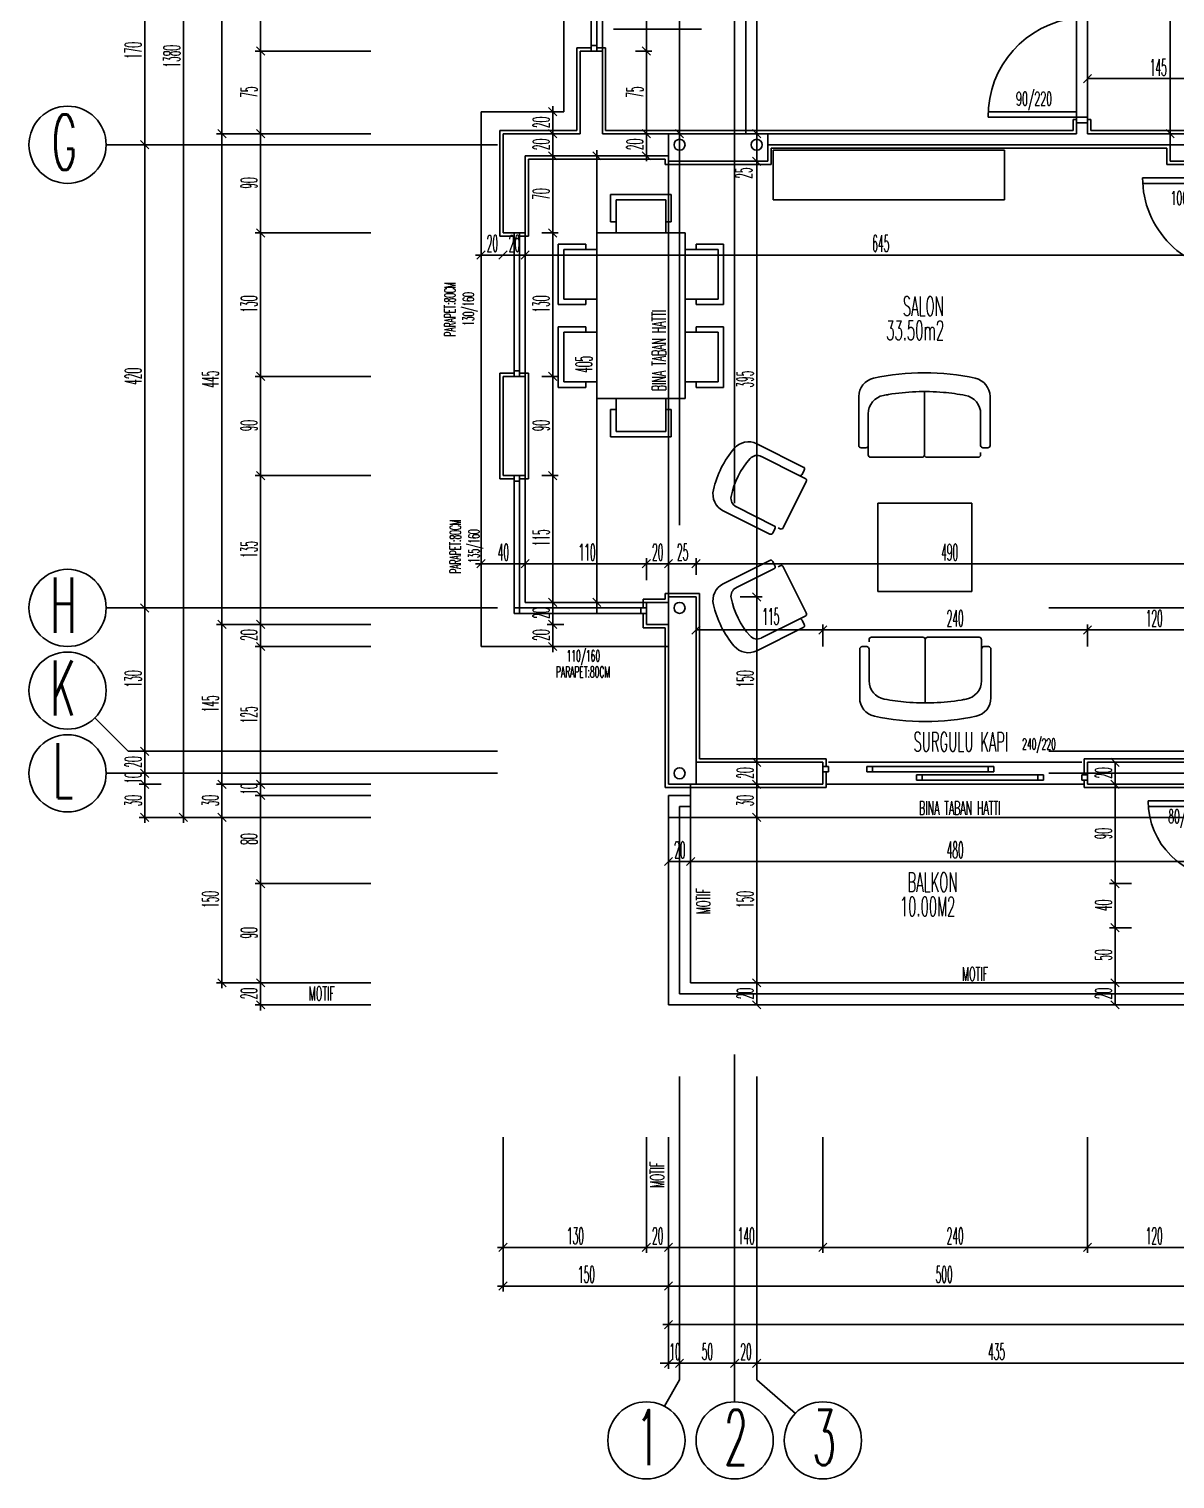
# Model space of a CAD drawing. Extents: x 78 to 306, y -397 to 18.
# Drawn here: x 275.4921 to 275.7, y -396.8536 to -396.5906 of the extents above; entities that cross this region are included whole.
import ezdxf

# ---------------------------------------------------------------- set-up
doc = ezdxf.new("R2010")
doc.units = 0
doc.header["$LTSCALE"] = 0.5
doc.header["$MEASUREMENT"] = 0
doc.linetypes.add('DASHDOT2', pattern=[0.5, 0.25, -0.125, 0, -0.125])
doc.linetypes.add('DOT2', pattern=[0.125, 0, -0.125])
doc.layers.get('0').update_dxf_attribs({"linetype": 'CONTINUOUS'})
for name, color, linetype in [('AKS', 5, 'DASHDOT2'), ('ASHADE', 7, 'CONTINUOUS'), ('DUVAR', 6, 'CONTINUOUS'), ('IZDUSUM', 2, 'DOT2'), ('KAPI', 1, 'CONTINUOUS'), ('KOLON', 4, 'CONTINUOUS'), ('MERDIVEN', 3, 'CONTINUOUS'), ('OLCU', 31, 'CONTINUOUS'), ('SIVA', 7, 'CONTINUOUS'), ('TEFRIS', 11, 'CONTINUOUS')]:
    doc.layers.add(name, color=color, linetype=linetype)
doc.styles.add('ICMEKAN', font='romans.shx', dxfattribs={"width": 0.55, "height": 0.2})
doc.styles.add('OLCU', font='romans.shx', dxfattribs={"width": 0.6, "height": 0.125})
doc.styles.add('OLCUIC', font='ROMANS.SHX', dxfattribs={"width": 0.4, "height": 0.15})

msp = doc.modelspace()

# ---------------------------------------------------------------- linework, layer by layer
at = {"color": 0, "linetype": 'ByBlock'}
for p, q in [((275.533393941935, -396.5938098737721), (275.534893941935, -396.5953098737721)), ((275.534893941935, -396.5953098737721), (275.533393941935, -396.5938098737721)), ((275.604893941935, -396.5953098737721), (275.603393941935, -396.5938098737721)), ((275.603393941935, -396.5938098737721), (275.604893941935, -396.5953098737721)), ((275.684893941935, -396.5988098737721), (275.683393941935, -396.6003098737721)), ((275.587893941935, -396.6063098737721), (275.586393941935, -396.6048098737721)), ((275.5278939419354, -396.6103098737721), (275.5263939419353, -396.6088098737721)), ((275.5263939419353, -396.6088098737721), (275.5278939419354, -396.6103098737721)), ((275.533393941935, -396.6088098737721), (275.534893941935, -396.6103098737721)), ((275.534893941935, -396.6103098737721), (275.533393941935, -396.6088098737721)), ((275.587893941935, -396.6103098737721), (275.586393941935, -396.6088098737721)), ((275.586393941935, -396.6088098737721), (275.587893941935, -396.6103098737721)), ((275.604893941935, -396.6103098737721), (275.603393941935, -396.6088098737721)), ((275.603393941935, -396.6088098737721), (275.604893941935, -396.6103098737721)), ((275.609393941935, -396.6088098737721), (275.610893941935, -396.6103098737721)), ((275.624893941935, -396.6103098737721), (275.623393941935, -396.6088098737721)), ((275.698393941935, -396.6088098737721), (275.699893941935, -396.6103098737721)), ((275.5138939419354, -396.6123098737721), (275.5123939419353, -396.6108098737721)), ((275.5123939419353, -396.6108098737721), (275.5138939419354, -396.6123098737721)), ((275.587893941935, -396.6143098737721), (275.586393941935, -396.6128098737721)), ((275.586393941935, -396.6128098737721), (275.587893941935, -396.6143098737721)), ((275.595893941935, -396.6143098737721), (275.594393941935, -396.6128098737721)), ((275.603393941935, -396.6128098737721), (275.604893941935, -396.6143098737721)), ((275.623393941935, -396.6138098737721), (275.624893941935, -396.6153098737721)), ((275.624893941935, -396.6153098737721), (275.623393941935, -396.6138098737721)), ((275.533393941935, -396.6268098737721), (275.534893941935, -396.6283098737721)), ((275.534893941935, -396.6283098737721), (275.533393941935, -396.6268098737721)), ((275.586393941935, -396.6268098737721), (275.587893941935, -396.6283098737721)), ((275.587893941935, -396.6283098737721), (275.586393941935, -396.6268098737721)), ((275.574893941935, -396.6308098737721), (275.573393941935, -396.6323098737721)), ((275.578893941935, -396.6308098737721), (275.577393941935, -396.6323098737721)), ((275.577393941935, -396.6323098737721), (275.578893941935, -396.6308098737721)), ((275.582893941935, -396.6308098737721), (275.581393941935, -396.6323098737721)), ((275.581393941935, -396.6323098737721), (275.582893941935, -396.6308098737721)), ((275.533393941935, -396.6528098737721), (275.534893941935, -396.6543098737721)), ((275.534893941935, -396.6543098737721), (275.533393941935, -396.6528098737721)), ((275.586393941935, -396.6528098737721), (275.587893941935, -396.6543098737721)), ((275.587893941935, -396.6543098737721), (275.586393941935, -396.6528098737721)), ((275.533393941935, -396.6708098737721), (275.534893941935, -396.6723098737721)), ((275.534893941935, -396.6723098737721), (275.533393941935, -396.6708098737721)), ((275.586393941935, -396.6708098737721), (275.587893941935, -396.6723098737721)), ((275.587893941935, -396.6723098737721), (275.586393941935, -396.6708098737721)), ((275.574893941935, -396.6868098737721), (275.573393941935, -396.6883098737721)), ((275.582893941935, -396.6868098737721), (275.581393941935, -396.6883098737721)), ((275.581393941935, -396.6883098737721), (275.582893941935, -396.6868098737721)), ((275.604893941935, -396.6868098737721), (275.603393941935, -396.6883098737721)), ((275.603393941935, -396.6883098737721), (275.604893941935, -396.6868098737721)), ((275.608893941935, -396.6868098737721), (275.607393941935, -396.6883098737721)), ((275.607393941935, -396.6883098737721), (275.608893941935, -396.6868098737721)), ((275.613893941935, -396.6868098737721), (275.612393941935, -396.6883098737721)), ((275.612393941935, -396.6883098737721), (275.613893941935, -396.6868098737721)), ((275.623393941935, -396.6928098737721), (275.624893941935, -396.6943098737721)), ((275.624893941935, -396.6943098737721), (275.623393941935, -396.6928098737721)), ((275.5138939419354, -396.6963098737721), (275.5123939419353, -396.6948098737721)), ((275.5123939419353, -396.6948098737721), (275.5138939419354, -396.6963098737721)), ((275.586393941935, -396.6938098737721), (275.587893941935, -396.6953098737721)), ((275.587893941935, -396.6953098737721), (275.586393941935, -396.6938098737721)), ((275.594393941935, -396.6938098737721), (275.595893941935, -396.6953098737721)), ((275.5278939419354, -396.6993098737721), (275.5263939419353, -396.6978098737721)), ((275.5263939419353, -396.6978098737721), (275.5278939419354, -396.6993098737721)), ((275.533393941935, -396.6978098737721), (275.534893941935, -396.6993098737721)), ((275.534893941935, -396.6993098737721), (275.533393941935, -396.6978098737721)), ((275.586393941935, -396.6978098737721), (275.587893941935, -396.6993098737721)), ((275.587893941935, -396.6993098737721), (275.586393941935, -396.6978098737721)), ((275.613893941935, -396.6988098737721), (275.612393941935, -396.7003098737721)), ((275.636893941935, -396.6988098737721), (275.635393941935, -396.7003098737721)), ((275.635393941935, -396.7003098737721), (275.636893941935, -396.6988098737721)), ((275.684893941935, -396.6988098737721), (275.683393941935, -396.7003098737721)), ((275.683393941935, -396.7003098737721), (275.684893941935, -396.6988098737721)), ((275.533393941935, -396.7018098737721), (275.534893941935, -396.7033098737721)), ((275.534893941935, -396.7033098737721), (275.533393941935, -396.7018098737721)), ((275.586393941935, -396.7018098737721), (275.587893941935, -396.7033098737721)), ((275.5138939419354, -396.7223098737721), (275.5123939419353, -396.7208098737721)), ((275.5123939419353, -396.7208098737721), (275.5138939419354, -396.7223098737721)), ((275.5123939419353, -396.7248098737721), (275.5138939419354, -396.7263098737721)), ((275.5123939419353, -396.7248098737721), (275.5138939419354, -396.7263098737721)), ((275.623393941935, -396.7228098737721), (275.624893941935, -396.7243098737721)), ((275.624893941935, -396.7243098737721), (275.623393941935, -396.7228098737721)), ((275.689893941935, -396.7243098737721), (275.688393941935, -396.7228098737721)), ((275.5138939419354, -396.7283098737721), (275.5123939419353, -396.7268098737721)), ((275.5138939419354, -396.7283098737721), (275.5123939419353, -396.7268098737721)), ((275.5278939419354, -396.7283098737721), (275.5263939419353, -396.7268098737721)), ((275.5263939419353, -396.7268098737721), (275.5278939419354, -396.7283098737721)), ((275.533393941935, -396.7268098737721), (275.534893941935, -396.7283098737721)), ((275.5333939419361, -396.7268098737721), (275.5348939419361, -396.7283098737721)), ((275.623393941935, -396.7268098737721), (275.624893941935, -396.7283098737721)), ((275.624893941935, -396.7283098737721), (275.623393941935, -396.7268098737721)), ((275.689893941935, -396.7283098737721), (275.688393941935, -396.7268098737721)), ((275.688393941935, -396.7268098737721), (275.689893941935, -396.7283098737721)), ((275.5348939419361, -396.7303098737721), (275.5333939419361, -396.7288098737721)), ((275.5348939419361, -396.7303098737721), (275.5333939419361, -396.7288098737721)), ((275.5123939419353, -396.7328098737721), (275.5138939419354, -396.7343098737721)), ((275.5193939419361, -396.7328098737721), (275.5208939419361, -396.7343098737721)), ((275.5278939419354, -396.7343098737721), (275.5263939419353, -396.7328098737721)), ((275.5263939419353, -396.7328098737721), (275.5278939419354, -396.7343098737721)), ((275.623393941935, -396.7328098737721), (275.624893941935, -396.7343098737721)), ((275.624893941935, -396.7343098737721), (275.623393941935, -396.7328098737721)), ((275.608893941935, -396.7408098737721), (275.607393941935, -396.7423098737721)), ((275.612893941935, -396.7408098737721), (275.611393941935, -396.7423098737721)), ((275.611393941935, -396.7423098737721), (275.612893941935, -396.7408098737721)), ((275.5333939419361, -396.7448098737721), (275.5348939419361, -396.7463098737721)), ((275.5348939419361, -396.7463098737721), (275.5333939419361, -396.7448098737721)), ((275.689893941935, -396.7463098737721), (275.688393941935, -396.7448098737721)), ((275.688393941935, -396.7448098737721), (275.689893941935, -396.7463098737721)), ((275.689893941935, -396.7543098737721), (275.688393941935, -396.7528098737721)), ((275.688393941935, -396.7528098737721), (275.689893941935, -396.7543098737721)), ((275.5263939419353, -396.7628098737721), (275.5278939419354, -396.7643098737721)), ((275.5333939419361, -396.7628098737721), (275.5348939419361, -396.7643098737721)), ((275.5348939419361, -396.7643098737721), (275.5333939419361, -396.7628098737721)), ((275.623393941935, -396.7628098737721), (275.624893941935, -396.7643098737721)), ((275.624893941935, -396.7643098737721), (275.623393941935, -396.7628098737721)), ((275.689893941935, -396.7643098737721), (275.688393941935, -396.7628098737721)), ((275.688393941935, -396.7628098737721), (275.689893941935, -396.7643098737721)), ((275.5333939419361, -396.7668098737721), (275.5348939419361, -396.7683098737721)), ((275.623393941935, -396.7668098737721), (275.624893941935, -396.7683098737721)), ((275.688393941935, -396.7668098737721), (275.689893941935, -396.7683098737721)), ((275.5788939419353, -396.8108098737721), (275.5773939419353, -396.8123098737721)), ((275.6033939419353, -396.8123098737721), (275.6048939419354, -396.8108098737721)), ((275.6048939419354, -396.8108098737721), (275.6033939419353, -396.8123098737721)), ((275.608893941935, -396.8108098737721), (275.607393941935, -396.8123098737721)), ((275.6073939419354, -396.8123098737721), (275.6088939419353, -396.8108098737721)), ((275.636893941935, -396.8108098737721), (275.635393941935, -396.8123098737721)), ((275.635393941935, -396.8123098737721), (275.636893941935, -396.8108098737721)), ((275.684893941935, -396.8108098737721), (275.683393941935, -396.8123098737721)), ((275.683393941935, -396.8123098737721), (275.684893941935, -396.8108098737721)), ((275.5788939419361, -396.8178098737721), (275.5773939419361, -396.8193098737721)), ((275.6073939419354, -396.8193098737721), (275.6088939419353, -396.8178098737721)), ((275.6088939419353, -396.8178098737721), (275.6073939419354, -396.8193098737721)), ((275.6088939419353, -396.8248098737721), (275.6073939419353, -396.8263098737721)), ((275.6073939419354, -396.8333098737721), (275.6088939419353, -396.8318098737721)), ((275.6108939419353, -396.8318098737721), (275.6093939419353, -396.8333098737721)), ((275.6108939419353, -396.8318098737721), (275.6093939419353, -396.8333098737721)), ((275.6208939419353, -396.8318098737721), (275.6193939419354, -396.8333098737721)), ((275.6193939419354, -396.8333098737721), (275.6208939419353, -396.8318098737721)), ((275.6248939419353, -396.8318098737721), (275.6233939419353, -396.8333098737721)), ((275.6233939419353, -396.8333098737721), (275.6248939419353, -396.8318098737721))]:
    msp.add_line(p, q, dxfattribs=at)
at = {"layer": 'AKS'}
for p, q in [((275.6201439419353, -396.3515598737721), (275.6201439419353, -396.8395598737721)), ((275.6101439419353, -396.3555598737721), (275.6101439419353, -396.8355598737721)), ((275.6241439419354, -396.3555598737721), (275.6241439419354, -396.8355598737721)), ((275.8021439419354, -396.6115598737721), (275.5061439419361, -396.6115598737721)), ((275.8021439419354, -396.6955598737721), (275.5061439419361, -396.6955598737721)), ((275.5101439419353, -396.7215598737721), (275.5040936894036, -396.7155096212404)), ((275.8021439419354, -396.7215598737721), (275.5101439419353, -396.7215598737721)), ((275.8021439419354, -396.7255598737721), (275.5061439419361, -396.7255598737721)), ((275.6101439419353, -396.8355598737721), (275.6073993483728, -396.8403629125065)), ((275.6241439419354, -396.8355598737721), (275.631151388573, -396.8416533056309))]:
    msp.add_line(p, q, dxfattribs=at)
at = {"layer": 'ASHADE'}
for centre in [(275.6101439419353, -396.6115598737721), (275.6241439419351, -396.6115598737721), (275.6101439419353, -396.6955598737721), (275.6101439419353, -396.7255598737721)]:
    msp.add_circle(centre, 0.0009999999999999432, dxfattribs=at)
at = {"layer": 'DUVAR'}
for p, q in [((275.5921439419361, -396.6095598737757), (275.5921439419361, -396.5945598737757)), ((275.5961439419372, -396.5945598737757), (275.5921439419361, -396.5945598737757)), ((275.5961439419355, -396.6095598737757), (275.5961439419358, -396.5945598737757)), ((275.6821439419355, -396.6095598737759), (275.6821439419355, -396.6075598737759)), ((275.6841439419353, -396.6075598737754), (275.6821439419355, -396.6075598737759)), ((275.6841439419355, -396.6095598737759), (275.6841439419355, -396.6075598737754)), ((275.578143941936, -396.6095598737757), (275.5921439419361, -396.6095598737757)), ((275.578143941936, -396.627559873776), (275.578143941936, -396.6095598737757)), ((275.578143941936, -396.627559873776), (275.578143941936, -396.6095598737757)), ((275.5961439419355, -396.6095598737757), (275.6081439419353, -396.6095598737757)), ((275.6261439419353, -396.6095598737758), (275.6821439419355, -396.6095598737759)), ((275.6261439419353, -396.611559873776), (275.6991439419353, -396.6115598737758)), ((275.6841439419355, -396.6095598737759), (275.6991439419353, -396.6095598737759)), ((275.5821439419361, -396.6135598737761), (275.6081439419353, -396.6135598737761)), ((275.5821439419356, -396.627559873776), (275.5821439419361, -396.6135598737761)), ((275.5821439419356, -396.627559873776), (275.5821439419361, -396.6135598737761)), ((275.5821439419337, -396.627559873776), (275.5781439419336, -396.627559873776)), ((275.5821439419337, -396.627559873776), (275.5781439419336, -396.627559873776)), ((275.578143941936, -396.6715598737759), (275.578143941936, -396.6535598737757)), ((275.5821439419337, -396.6535598737757), (275.5781439419336, -396.6535598737757)), ((275.578143941936, -396.6715598737759), (275.578143941936, -396.6535598737757)), ((275.5821439419337, -396.6535598737757), (275.5781439419336, -396.6535598737757)), ((275.5821439419341, -396.6715598737759), (275.5821439419348, -396.6535598737757)), ((275.5821439419341, -396.6715598737759), (275.5821439419348, -396.6535598737757)), ((275.5781439419342, -396.6715598737759), (275.5821439419336, -396.6715598737759)), ((275.5781439419342, -396.6715598737759), (275.5821439419336, -396.6715598737759)), ((275.604143941934, -396.6945598737813), (275.604143941934, -396.6985598737809)), ((275.604143941934, -396.6945598737813), (275.6081439419353, -396.6945598737813)), ((275.604143941934, -396.6945598737813), (275.604143941934, -396.6985598737809)), ((275.604143941934, -396.6985598737812), (275.6081439419353, -396.6985598737812)), ((275.6131439419324, -396.7235598737808), (275.6361439419356, -396.7235598737807)), ((275.6361439419356, -396.7275598737812), (275.6361439419356, -396.7235598737807)), ((275.6841439419355, -396.7275598737812), (275.6841439419355, -396.7235598737813)), ((275.6841439419355, -396.7235598737813), (275.7081439419353, -396.7235598737813)), ((275.6131439419323, -396.7275598737812), (275.6361439419356, -396.7275598737812)), ((275.6841439419355, -396.7275598737812), (275.7081439419353, -396.7275598737812))]:
    msp.add_line(p, q, dxfattribs=at)
at = {"layer": 'IZDUSUM', "ltscale": 0.6}
for p, q in [((275.6221439419361, -396.6095598737721), (275.6221439419357, -396.5545598737721)), ((275.6081439419361, -396.6935598737813), (275.6081439419361, -396.6145598737721)), ((275.6081439419363, -396.7335598737814), (275.7131439419359, -396.7335598737814))]:
    msp.add_line(p, q, dxfattribs=at)
at = {"layer": 'KAPI'}
for p, q in [((275.5891439419378, -396.4755598737721), (275.5891439419378, -396.6055598737721)), ((275.5941439419365, -396.5945598737757), (275.5941439419365, -396.5645598737757)), ((275.5951439419362, -396.5645598737757), (275.5951439419362, -396.5945598737757)), ((275.5961439419362, -396.5645598737757), (275.5961439419362, -396.5945598737757)), ((275.6841439419347, -396.6065598737753), (275.6841439419347, -396.5885598737752)), ((275.5951439419362, -396.5935598737756), (275.5941439419365, -396.5935598737756)), ((275.5891439419378, -396.6055598737721), (275.574143941935, -396.6055598737721)), ((275.574143941935, -396.6055598737721), (275.574143941935, -396.7025598737721)), ((275.6661439419349, -396.6055598737752), (275.6821439419349, -396.6055598737752)), ((275.6821439419349, -396.6065598737753), (275.6661439419349, -396.6065598737753)), ((275.6821439419349, -396.6055598737752), (275.6821439419349, -396.6065598737753)), ((275.6821439419349, -396.6065598737753), (275.6841439419347, -396.6065598737753)), ((275.6821439419349, -396.6075598737751), (275.6821439419349, -396.6065598737753)), ((275.6841439419347, -396.6065598737753), (275.6841439419347, -396.6075598737751)), ((275.7111439419355, -396.6175598737755), (275.6941439419354, -396.6175598737755)), ((275.6941733791869, -396.6185598737758), (275.7111439419355, -396.6185598737756)), ((275.5801439419336, -396.6535598737757), (275.5801439419336, -396.627559873776)), ((275.5801439419336, -396.6535598737757), (275.5801439419336, -396.627559873776)), ((275.5811439419336, -396.6535598737757), (275.5811439419336, -396.627559873776)), ((275.5811439419336, -396.6535598737757), (275.5811439419336, -396.627559873776)), ((275.5821439419337, -396.6535598737757), (275.5821439419337, -396.627559873776)), ((275.5821439419337, -396.6535598737757), (275.5821439419337, -396.627559873776)), ((275.5811439419336, -396.6285598737761), (275.5801439419336, -396.6285598737761)), ((275.5811439419336, -396.6285598737761), (275.5801439419336, -396.6285598737761)), ((275.5811439419336, -396.652559873776), (275.5801439419336, -396.652559873776)), ((275.5811439419336, -396.652559873776), (275.5801439419336, -396.652559873776)), ((275.5801439419335, -396.6965598737808), (275.5801439419335, -396.6715598737759)), ((275.5801439419335, -396.6965598737808), (275.5801439419335, -396.6715598737759)), ((275.5811439419335, -396.6715598737759), (275.5811439419335, -396.6965598737808)), ((275.5811439419335, -396.6715598737759), (275.5811439419335, -396.6965598737808)), ((275.5821439419336, -396.6715598737756), (275.5821439419333, -396.6945598737813)), ((275.5821439419336, -396.6715598737756), (275.5821439419333, -396.6945598737813)), ((275.5811439419335, -396.6725598737757), (275.5801439419335, -396.6725598737757)), ((275.5811439419335, -396.6725598737757), (275.5801439419335, -396.6725598737757)), ((275.5801439419335, -396.6955598737811), (275.6041439419337, -396.6955598737811)), ((275.5801439419335, -396.6955598737811), (275.6041439419337, -396.6955598737811)), ((275.604143941934, -396.6945598737813), (275.5821439419333, -396.6945598737813)), ((275.604143941934, -396.6945598737813), (275.5821439419333, -396.6945598737813)), ((275.6031439419336, -396.6965598737808), (275.6031439419336, -396.6955598737811)), ((275.6031439419336, -396.6965598737808), (275.6031439419336, -396.6955598737811)), ((275.6041439419337, -396.6965598737808), (275.5801439419335, -396.6965598737808)), ((275.6041439419337, -396.6965598737808), (275.5801439419335, -396.6965598737808)), ((275.574143941935, -396.7025598737721), (275.608143941935, -396.7025598737721)), ((275.6361439419356, -396.7243098737814), (275.6371439419357, -396.7243098737814)), ((275.6371439419357, -396.7235598737813), (275.6831439419355, -396.7235598737813)), ((275.6371439419357, -396.7243098737814), (275.6371439419357, -396.7253098737815)), ((275.6441439419355, -396.7243098737814), (275.6441439419355, -396.7253098737815)), ((275.6671439419355, -396.7243098737814), (275.6441439419355, -396.7243098737814)), ((275.6451439419355, -396.7243098737814), (275.6451439419355, -396.7253098737815)), ((275.6661439419355, -396.7243098737814), (275.6661439419355, -396.7253098737815)), ((275.6671439419355, -396.7253098737815), (275.6671439419355, -396.7243098737814)), ((275.612143941936, -396.7275598737812), (275.6121439419361, -396.7635598737864)), ((275.6371439419357, -396.7253098737815), (275.6361439419356, -396.7253098737815)), ((275.6367439419356, -396.7275598737812), (275.6835439419356, -396.7275598737812)), ((275.6441439419355, -396.7253098737815), (275.6671439419355, -396.7253098737815)), ((275.6531439419356, -396.7268098737817), (275.6531439419356, -396.7258098737817)), ((275.6531439419356, -396.7258098737817), (275.6761439419357, -396.7258098737817)), ((275.6761439419357, -396.7268098737817), (275.6531439419356, -396.7268098737817)), ((275.6541439419357, -396.7258098737817), (275.6541439419357, -396.7268098737817)), ((275.6751439419356, -396.7258098737817), (275.6751439419356, -396.7268098737817)), ((275.6761439419357, -396.7258098737817), (275.6761439419357, -396.7268098737817)), ((275.6841439419355, -396.7258098737817), (275.6831439419355, -396.7258098737817)), ((275.6831439419355, -396.7258098737817), (275.6831439419355, -396.7268098737817)), ((275.6831439419355, -396.7268098737817), (275.6841439419355, -396.7268098737817)), ((275.7091439419355, -396.7305598737802), (275.6951439419355, -396.7305598737802)), ((275.6951439419355, -396.7315598737803), (275.7091439419355, -396.7315598737803)), ((275.612143941936, -396.7635598737864), (275.7091439419357, -396.7635598737864))]:
    msp.add_line(p, q, dxfattribs=at)
at = {"layer": 'KAPI', "ltscale": 1.4}
msp.add_line((275.682143941935, -396.5885598737721), (275.682143941935, -396.6055598737721), dxfattribs=at)
at = {"layer": 'KAPI'}
for centre, radius, start, end in [((275.6839555648319, -396.6062813163504), 0.01781380095500225, 95.83694099442675, 180.8959803324229), ((275.7111439419355, -396.6175598737761), 0.01700000000011642, 179.9999999983715, 270), ((275.7091439419355, -396.7305598737802), 0.01400000000000034, 180, 270)]:
    msp.add_arc(centre, radius, start, end, dxfattribs=at)
at = {"layer": 'KOLON'}
for p, q in [((275.6081439419353, -396.6145598737721), (275.6081439419353, -396.6095598737721)), ((275.6081439419353, -396.6095598737721), (275.6261439419353, -396.6095598737721)), ((275.6261439419353, -396.6095598737721), (275.6261439419353, -396.6145598737721)), ((275.6991439419353, -396.6145598737721), (275.6991439419353, -396.6095598737721)), ((275.6991439419353, -396.6095598737721), (275.7131439419353, -396.6095598737721)), ((275.6081439419353, -396.6145598737721), (275.6261439419353, -396.6145598737721)), ((275.6991439419353, -396.6145598737721), (275.7131439419353, -396.6145598737721)), ((275.6081439419353, -396.6935598737772), (275.6081439419353, -396.7275598737772)), ((275.6081439419353, -396.6935598737772), (275.6131439419353, -396.6935598737772)), ((275.6131439419323, -396.7275598737772), (275.6131439419333, -396.6935598737813)), ((275.6081439419353, -396.7275598737772), (275.6131439419323, -396.7275598737772))]:
    msp.add_line(p, q, dxfattribs=at)
at = {"layer": 'MERDIVEN', "linetype": 'ByBlock'}
for p, q in [((275.6081439419358, -396.7675598737864), (275.6081439419364, -396.7295598737721)), ((275.6101439419362, -396.7655598737863), (275.6101439419367, -396.7315598737721))]:
    msp.add_line(p, q, dxfattribs=at)
at = {"layer": 'MERDIVEN', "ltscale": 1.4}
for p, q in [((275.608143941935, -396.7295598737721), (275.612143941935, -396.7295598737721)), ((275.612143941935, -396.7295598737721), (275.612143941935, -396.7315598737721)), ((275.612143941935, -396.7315598737721), (275.610143941935, -396.7315598737721))]:
    msp.add_line(p, q, dxfattribs=at)
at = {"layer": 'MERDIVEN'}
for p, q in [((275.7111439419352, -396.7655598737865), (275.6101439419362, -396.7655598737863)), ((275.7131439419356, -396.7675598737864), (275.6081439419359, -396.7675598737864))]:
    msp.add_line(p, q, dxfattribs=at)
at = {"layer": 'OLCU', "ltscale": 1.4}
for p, q in [((275.5341439419361, -396.7685598737864), (275.5341439419361, -396.4225598737721)), ((275.699143941935, -396.6125598737721), (275.699143941935, -396.4235598737721)), ((275.5271439419361, -396.7645598737721), (275.5271439419361, -396.4265598737721)), ((275.5131439419361, -396.7345598737721), (275.5131439419361, -396.4565598737721)), ((275.5201439419361, -396.7345598737721), (275.5201439419361, -396.4565598737721)), ((275.5201439419361, -396.7335598737721), (275.5201439419361, -396.4575598737721)), ((275.5271439419353, -396.4715598737721), (275.5271439419353, -396.6095598737721)), ((275.604143941935, -396.6145598737721), (275.604143941935, -396.4985598737721)), ((275.610143941935, -396.4995598737721), (275.610143941935, -396.6105598737721)), ((275.699143941935, -396.5115598737721), (275.699143941935, -396.6095598737721)), ((275.610143941935, -396.5515598737721), (275.610143941935, -396.6095598737721)), ((275.534143941935, -396.5945598737721), (275.534143941935, -396.5645598737721)), ((275.604143941935, -396.5645598737721), (275.604143941935, -396.5945598737721)), ((275.5131439419353, -396.5775598737721), (275.5131439419353, -396.6115598737721)), ((275.5541439419354, -396.5945598737721), (275.5331439419354, -396.5945598737721)), ((275.534143941935, -396.6095598737721), (275.534143941935, -396.5945598737721)), ((275.602143941935, -396.5945598737721), (275.605143941935, -396.5945598737721)), ((275.604143941935, -396.5945598737721), (275.604143941935, -396.6095598737721)), ((275.713143941935, -396.5995598737721), (275.684143941935, -396.5995598737721)), ((275.587143941935, -396.6045598737721), (275.587143941935, -396.7035598737721)), ((275.587143941935, -396.6055598737721), (275.587143941935, -396.6095598737721)), ((275.5131439419353, -396.6115598737721), (275.5131439419353, -396.6955598737721)), ((275.5541439419354, -396.6095598737721), (275.5261439419353, -396.6095598737721)), ((275.5271439419353, -396.6095598737721), (275.5271439419353, -396.6985598737721)), ((275.534143941935, -396.6275598737721), (275.534143941935, -396.6095598737721)), ((275.587143941935, -396.6095598737721), (275.587143941935, -396.6135598737721)), ((275.604143941935, -396.6095598737721), (275.604143941935, -396.6135598737721)), ((275.624143941935, -396.6145598737721), (275.624143941935, -396.6095598737721)), ((275.587143941935, -396.6275598737721), (275.587143941935, -396.6135598737721)), ((275.595143941935, -396.6965598737721), (275.595143941935, -396.6125598737721)), ((275.595143941935, -396.6135598737721), (275.595143941935, -396.6945598737721)), ((275.624143941935, -396.6935598737721), (275.624143941935, -396.6145598737721)), ((275.5541439419354, -396.6275598737721), (275.5331439419354, -396.6275598737721)), ((275.534143941935, -396.6535598737721), (275.534143941935, -396.6275598737721)), ((275.585143941935, -396.6275598737721), (275.588143941935, -396.6275598737721)), ((275.587143941935, -396.6535598737721), (275.587143941935, -396.6275598737721)), ((275.573143941935, -396.6315598737721), (275.802143941935, -396.6315598737721)), ((275.574143941935, -396.6315598737721), (275.578143941935, -396.6315598737721)), ((275.578143941935, -396.6315598737721), (275.582143941935, -396.6315598737721)), ((275.582143941935, -396.6315598737721), (275.711143941935, -396.6315598737721)), ((275.5541439419354, -396.6535598737721), (275.5331439419354, -396.6535598737721)), ((275.534143941935, -396.6715598737721), (275.534143941935, -396.6535598737721)), ((275.585143941935, -396.6535598737721), (275.588143941935, -396.6535598737721)), ((275.587143941935, -396.6715598737721), (275.587143941935, -396.6535598737721)), ((275.5541439419354, -396.6715598737721), (275.5331439419354, -396.6715598737721)), ((275.534143941935, -396.6985598737721), (275.534143941935, -396.6715598737721)), ((275.585143941935, -396.6715598737721), (275.588143941935, -396.6715598737721)), ((275.587143941935, -396.6945598737721), (275.587143941935, -396.6715598737721)), ((275.573143941935, -396.6875598737721), (275.802143941935, -396.6875598737721)), ((275.574143941935, -396.6875598737721), (275.582143941935, -396.6875598737721)), ((275.582143941935, -396.6875598737721), (275.604143941935, -396.6875598737721)), ((275.604143941935, -396.6865598737721), (275.604143941935, -396.6905598737721)), ((275.604143941935, -396.6875598737721), (275.608143941935, -396.6875598737721)), ((275.608143941935, -396.6895598737721), (275.608143941935, -396.6865598737721)), ((275.608143941935, -396.6875598737721), (275.613143941935, -396.6875598737721)), ((275.613143941935, -396.6895598737721), (275.613143941935, -396.6865598737721)), ((275.613143941935, -396.6875598737721), (275.711143941935, -396.6875598737721)), ((275.5131439419353, -396.6955598737721), (275.5131439419353, -396.7215598737721)), ((275.587143941935, -396.6985598737721), (275.587143941935, -396.6945598737721)), ((275.625143941935, -396.6935598737721), (275.621143941935, -396.6935598737721)), ((275.624143941935, -396.7235598737721), (275.624143941935, -396.6935598737721)), ((275.5541439419354, -396.6985598737721), (275.5261439419353, -396.6985598737721)), ((275.5271439419353, -396.6985598737721), (275.5271439419353, -396.7275598737721)), ((275.534143941935, -396.7025598737721), (275.534143941935, -396.6985598737721)), ((275.586143941935, -396.6985598737721), (275.589143941935, -396.6985598737721)), ((275.587143941935, -396.7025598737721), (275.587143941935, -396.6985598737721)), ((275.636143941935, -396.6985598737721), (275.636143941935, -396.7025598737721)), ((275.684143941935, -396.6985598737721), (275.684143941935, -396.7025598737721)), ((275.613143941935, -396.6995598737721), (275.636143941935, -396.6995598737721)), ((275.636143941935, -396.6995598737721), (275.684143941935, -396.6995598737721)), ((275.684143941935, -396.6995598737721), (275.708143941935, -396.6995598737721)), ((275.5541439419354, -396.7025598737721), (275.5331439419354, -396.7025598737721)), ((275.534143941935, -396.7275598737721), (275.534143941935, -396.7025598737721)), ((275.5131439419353, -396.7215598737721), (275.5131439419353, -396.7255598737721)), ((275.5131439419353, -396.7255598737721), (275.5131439419353, -396.7240598737721)), ((275.624143941935, -396.7275598737721), (275.624143941935, -396.7235598737721)), ((275.689143941935, -396.7235598737721), (275.689143941935, -396.7275598737721)), ((275.5121439419353, -396.7275598737721), (275.5161439419354, -396.7275598737721)), ((275.5131439419353, -396.7275598737721), (275.5131439419353, -396.7335598737721)), ((275.5131439419353, -396.7275598737721), (275.5131439419353, -396.7290598737721)), ((275.5541439419354, -396.7275598737721), (275.5261439419353, -396.7275598737721)), ((275.5271439419353, -396.7275598737721), (275.5271439419353, -396.7335598737721)), ((275.5341439419361, -396.7275598737721), (275.5341439419361, -396.7260598737721)), ((275.624143941935, -396.7335598737721), (275.624143941935, -396.7275598737721)), ((275.689143941935, -396.7275598737721), (275.689143941935, -396.7455598737721)), ((275.5541439419354, -396.7295598737721), (275.5331439419354, -396.7295598737721)), ((275.5341439419361, -396.7295598737721), (275.5341439419361, -396.7310598737721)), ((275.5341439419361, -396.7455598737721), (275.5341439419361, -396.7295598737721)), ((275.5541439419354, -396.7335598737721), (275.5121439419353, -396.7335598737721)), ((275.5271439419353, -396.7335598737721), (275.5271439419353, -396.7635598737721)), ((275.624143941935, -396.7635598737721), (275.624143941935, -396.7335598737721)), ((275.608143941935, -396.7415598737721), (275.612143941935, -396.7415598737721)), ((275.612143941935, -396.7415598737721), (275.708143941935, -396.7415598737721)), ((275.5541439419354, -396.7455598737721), (275.5331439419354, -396.7455598737721)), ((275.5341439419361, -396.7635598737721), (275.5341439419361, -396.7455598737721)), ((275.688143941935, -396.7455598737721), (275.692143941935, -396.7455598737721)), ((275.689143941935, -396.7455598737721), (275.689143941935, -396.7535598737721)), ((275.688143941935, -396.7535598737721), (275.692143941935, -396.7535598737721)), ((275.689143941935, -396.7535598737721), (275.689143941935, -396.7635598737721)), ((275.5541439419354, -396.7635598737721), (275.5261439419353, -396.7635598737721)), ((275.5341439419361, -396.7675598737721), (275.5341439419361, -396.7635598737721)), ((275.624143941935, -396.7675598737721), (275.624143941935, -396.7635598737721)), ((275.689143941935, -396.7635598737721), (275.689143941935, -396.7675598737721)), ((275.5541439419354, -396.7675598737721), (275.5331439419354, -396.7675598737721)), ((275.5781439419361, -396.7915598737721), (275.5781439419361, -396.8195598737721)), ((275.6041439419353, -396.7915598737721), (275.6041439419353, -396.8125598737721)), ((275.6081439419353, -396.7915598737721), (275.6081439419353, -396.8335598737721)), ((275.6361439419354, -396.7915598737721), (275.6361439419354, -396.8125598737721)), ((275.6841439419354, -396.7915598737721), (275.6841439419354, -396.8125598737721)), ((275.8021439419354, -396.8115598737721), (275.5771439419353, -396.8115598737721)), ((275.6041439419353, -396.8115598737721), (275.5781439419354, -396.8115598737721)), ((275.6081439419353, -396.8115598737721), (275.6041439419353, -396.8115598737721)), ((275.608143941935, -396.8115598737721), (275.636143941935, -396.8115598737721)), ((275.636143941935, -396.8115598737721), (275.684143941935, -396.8115598737721)), ((275.684143941935, -396.8115598737721), (275.708143941935, -396.8115598737721)), ((275.8021439419354, -396.8185598737721), (275.5771439419353, -396.8185598737721)), ((275.6081439419353, -396.8185598737721), (275.5781439419361, -396.8185598737721)), ((275.7081439419361, -396.8185598737721), (275.6081439419353, -396.8185598737721)), ((275.8021439419354, -396.8255598737721), (275.6071439419354, -396.8255598737721)), ((275.6081439419353, -396.8255598737721), (275.9961439419353, -396.8255598737721)), ((275.6081439419353, -396.8325598737721), (275.6066439419353, -396.8325598737721)), ((275.8021439419354, -396.8325598737721), (275.6071439419354, -396.8325598737721)), ((275.6101439419353, -396.8325598737721), (275.6201439419353, -396.8325598737721)), ((275.6101439419353, -396.8325598737721), (275.6116439419353, -396.8325598737721)), ((275.6201439419353, -396.8325598737721), (275.6241439419354, -396.8325598737721)), ((275.6241439419354, -396.8325598737721), (275.7111439419353, -396.8325598737721))]:
    msp.add_line(p, q, dxfattribs=at)
at = {"layer": 'SIVA', "ltscale": 1.4}
for p, q in [((275.591543941936, -396.6089598737757), (275.5915439419361, -396.5939598737757)), ((275.5915439419361, -396.5939598737757), (275.5941439419365, -396.5939598737757)), ((275.5951439419362, -396.5939598737757), (275.5967439419359, -396.5939598737757)), ((275.5967439419359, -396.5939598737757), (275.5967439419355, -396.6089598737757)), ((275.5775439419361, -396.628159873776), (275.5775439419361, -396.6089598737756)), ((275.5775439419361, -396.6089598737756), (275.591543941936, -396.6089598737757)), ((275.5967439419355, -396.6089598737757), (275.6081439419353, -396.6089598737757)), ((275.6081439419353, -396.6089598737757), (275.6261439419352, -396.6089598737721)), ((275.6261439419352, -396.6089598737721), (275.6815439419355, -396.6089598737759)), ((275.6815439419355, -396.6089598737759), (275.6815439419355, -396.6069598737761)), ((275.6815439419355, -396.6069598737761), (275.6821439419349, -396.6069598737759)), ((275.6841439419347, -396.6069598737753), (275.6847439419355, -396.6069598737752)), ((275.6847439419355, -396.6069598737752), (275.6847439419355, -396.6089598737759)), ((275.6847439419355, -396.6089598737759), (275.6991439419353, -396.608959873776)), ((275.6991439419353, -396.608959873776), (275.7137439419353, -396.6089598737719)), ((275.6075439419353, -396.614159873776), (275.5827439419361, -396.6141598737761)), ((275.5827439419361, -396.6141598737761), (275.5827439419356, -396.628159873776)), ((275.6075439419353, -396.6151598737721), (275.6075439419353, -396.614159873776)), ((275.6985439419353, -396.6121598737759), (275.6267439419353, -396.612159873776)), ((275.6267439419353, -396.612159873776), (275.6267439419353, -396.6151598737721)), ((275.6985439419353, -396.6151598737721), (275.6985439419353, -396.6121598737759)), ((275.6267439419353, -396.6151598737721), (275.6075439419353, -396.6151598737721)), ((275.7105439419352, -396.6151598737721), (275.6985439419353, -396.6151598737721)), ((275.5801439419336, -396.628159873776), (275.5775439419361, -396.628159873776)), ((275.5827439419356, -396.628159873776), (275.5811439419336, -396.628159873776)), ((275.5775439419361, -396.6721598737759), (275.5775439419361, -396.6529598737757)), ((275.5775439419361, -396.6529598737757), (275.5801439419336, -396.6529598737757)), ((275.5811439419336, -396.6529598737757), (275.5827439419348, -396.6529598737757)), ((275.5827439419348, -396.6529598737757), (275.582743941934, -396.6721598737759)), ((275.5801439419335, -396.6721598737759), (275.5775439419361, -396.6721598737759)), ((275.582743941934, -396.6721598737759), (275.5811439419335, -396.6721598737759)), ((275.6075439419353, -396.6939598737813), (275.6075439419353, -396.6929598737771)), ((275.6075439419353, -396.6929598737771), (275.6137439419334, -396.6929598737789)), ((275.6137439419334, -396.6929598737789), (275.6137439419324, -396.7229598737808)), ((275.6035439419339, -396.6955598737811), (275.6035439419339, -396.6939598737813)), ((275.6035439419339, -396.6939598737813), (275.6075439419353, -396.6939598737813)), ((275.6035439419339, -396.6991598737812), (275.6035439419339, -396.6965598737808)), ((275.6075439419353, -396.6991598737812), (275.6035439419339, -396.6991598737812)), ((275.6075439419353, -396.7281598737767), (275.6075439419353, -396.6991598737812)), ((275.6137439419324, -396.7229598737808), (275.6367439419356, -396.7229598737807)), ((275.6367439419356, -396.7229598737807), (275.6367439419356, -396.7243098737814)), ((275.6835439419356, -396.7258098737817), (275.6835439419356, -396.7229598737813)), ((275.6835439419356, -396.7229598737813), (275.7075439419353, -396.7229598737813)), ((275.6367439419356, -396.7253098737815), (275.6367439419356, -396.7281598737812)), ((275.6835439419356, -396.7281598737812), (275.6835439419356, -396.7268098737817)), ((275.6131439419323, -396.7281598737812), (275.6075439419353, -396.7281598737767)), ((275.6367439419356, -396.7281598737812), (275.6131439419323, -396.7281598737812)), ((275.7075439419357, -396.7281598737812), (275.6835439419356, -396.7281598737812))]:
    msp.add_line(p, q, dxfattribs=at)
at = {"layer": 'TEFRIS'}
for p, q in [((275.6141439419378, -396.5905598737777), (275.5981439419377, -396.5905598737777)), ((275.6271141335834, -396.6125598737719), (275.6691141335833, -396.6125598737719)), ((275.6271141335834, -396.6215598737719), (275.6271141335834, -396.6125598737719)), ((275.6691141335833, -396.6125598737719), (275.6691141335833, -396.6215598737719)), ((275.6086439419345, -396.6205598737781), (275.5976439419341, -396.6205598737781)), ((275.5976439419341, -396.6205598737781), (275.5976439419341, -396.6255598737781)), ((275.5986439419342, -396.6215598737782), (275.6076439419344, -396.6215598737782)), ((275.5986439419342, -396.6275598737782), (275.5986439419342, -396.6215598737782)), ((275.6076439419344, -396.6275598737782), (275.6076439419344, -396.6215598737782)), ((275.6086439419345, -396.6255598737781), (275.6086439419345, -396.6205598737781)), ((275.6691141335833, -396.6215598737719), (275.6271141335834, -396.6215598737719)), ((275.5951439419338, -396.6575598737786), (275.5951439419338, -396.6275598737782)), ((275.6111439419336, -396.6275598737782), (275.5951439419338, -396.6275598737782)), ((275.5976439419341, -396.6255598737781), (275.5986439419342, -396.6255598737781)), ((275.6076439419344, -396.6255598737781), (275.6086439419345, -396.6255598737781)), ((275.6111439419336, -396.6575598737786), (275.6111439419336, -396.6275598737782)), ((275.5881439419337, -396.6405598737784), (275.5881439419337, -396.6295598737781)), ((275.5881439419337, -396.6295598737781), (275.5931439419337, -396.6295598737781)), ((275.5931439419337, -396.6295598737781), (275.5931439419337, -396.6305598737781)), ((275.6181439419337, -396.6295598737781), (275.6131439419337, -396.6295598737781)), ((275.6131439419337, -396.6295598737781), (275.6131439419337, -396.6305598737781)), ((275.6181439419337, -396.6405598737784), (275.6181439419337, -396.6295598737781)), ((275.5951439419338, -396.6305598737781), (275.5891439419338, -396.6305598737781)), ((275.5891439419338, -396.6305598737781), (275.5891439419338, -396.6395598737784)), ((275.6111439419336, -396.6305598737781), (275.6171439419336, -396.6305598737781)), ((275.6171439419336, -396.6305598737781), (275.6171439419336, -396.6395598737784)), ((275.5931439419337, -396.6405598737784), (275.5881439419337, -396.6405598737784)), ((275.5951439419338, -396.6395598737784), (275.5891439419338, -396.6395598737784)), ((275.5931439419337, -396.6395598737784), (275.5931439419337, -396.6405598737784)), ((275.6111439419336, -396.6395598737784), (275.6171439419336, -396.6395598737784)), ((275.6131439419337, -396.6395598737784), (275.6131439419337, -396.6405598737784)), ((275.6131439419337, -396.6405598737784), (275.6181439419337, -396.6405598737784)), ((275.5931439419337, -396.6445598737783), (275.5881439419337, -396.6445598737783)), ((275.5881439419337, -396.6445598737783), (275.5881439419337, -396.6555598737784)), ((275.5951439419338, -396.6455598737784), (275.5891439419338, -396.6455598737784)), ((275.5891439419338, -396.6545598737787), (275.5891439419338, -396.6455598737784)), ((275.5931439419337, -396.6455598737784), (275.5931439419337, -396.6445598737783)), ((275.6111439419336, -396.6455598737784), (275.6171439419336, -396.6455598737784)), ((275.6131439419337, -396.6455598737784), (275.6131439419337, -396.6445598737783)), ((275.6131439419337, -396.6445598737783), (275.6181439419337, -396.6445598737783)), ((275.6171439419336, -396.6545598737787), (275.6171439419336, -396.6455598737784)), ((275.6181439419337, -396.6445598737783), (275.6181439419337, -396.6555598737784)), ((275.5881439419337, -396.6555598737784), (275.5931439419337, -396.6555598737784)), ((275.5951439419338, -396.6545598737787), (275.5891439419338, -396.6545598737787)), ((275.5931439419337, -396.6555598737784), (275.5931439419337, -396.6545598737787)), ((275.6111439419336, -396.6545598737787), (275.6171439419336, -396.6545598737787)), ((275.6131439419337, -396.6555598737784), (275.6131439419337, -396.6545598737787)), ((275.6181439419337, -396.6555598737784), (275.6131439419337, -396.6555598737784)), ((275.6545654306162, -396.667803260721), (275.6545652432513, -396.6563283136837)), ((275.6111439419336, -396.6575598737786), (275.5951439419338, -396.6575598737786)), ((275.5986439419353, -396.6575598737783), (275.5986439419357, -396.6635598737784)), ((275.6076439419356, -396.6575598737777), (275.6076439419359, -396.6635598737778)), ((275.6426654375557, -396.6572298752939), (275.6426654375557, -396.6661032537817)), ((275.6664654375558, -396.6572298752939), (275.6664654375558, -396.6661032537817)), ((275.5976439419359, -396.6645598737784), (275.5976439419353, -396.6595598737784)), ((275.5976439419353, -396.6595598737784), (275.5986439419353, -396.6595598737784)), ((275.6076439419356, -396.6595598737778), (275.6086439419357, -396.6595598737778)), ((275.6086439419357, -396.6595598737778), (275.6086439419362, -396.6645598737778)), ((275.6443654375556, -396.660353594556), (275.6443654375556, -396.6661032537817)), ((275.6647654375556, -396.6603535940412), (275.6647654375556, -396.6661032537817)), ((275.5986439419357, -396.6635598737784), (275.6076439419359, -396.6635598737778)), ((275.6086439419362, -396.6645598737778), (275.5976439419359, -396.6645598737784)), ((275.6325926187687, -396.6700048500553), (275.6241632778113, -396.6657901795768)), ((275.6430904375555, -396.6665282537815), (275.6439404375557, -396.6665282537815)), ((275.6443654375556, -396.6661032537817), (275.6443654375556, -396.6678032537815)), ((275.6651904375557, -396.6665282537815), (275.6660404375556, -396.6665282537815)), ((275.6250189925113, -396.6681186947076), (275.624972748503, -396.6680955727032)), ((275.6318323556564, -396.6715253762799), (275.6250189925113, -396.6681186947076)), ((275.6447904375557, -396.6682282537816), (275.6541404306161, -396.6682282537816)), ((275.6549904306164, -396.6682282537816), (275.6643404375556, -396.6682282537816)), ((275.6554154375556, -396.6682282399026), (275.6554154375556, -396.6682282537816)), ((275.6647654375556, -396.6673782537817), (275.6647654375556, -396.6678032537815)), ((275.6329555111824, -396.672086954043), (275.6318323556564, -396.6715253762799)), ((275.6327826845468, -396.6705750473895), (275.6324025529905, -396.6713353105021)), ((275.6331455769605, -396.6726571513774), (275.6289641298426, -396.6810200456132)), ((275.6204574138372, -396.6772418520559), (275.6204111698287, -396.6772187300516)), ((275.6272707769822, -396.6806485336283), (275.6204574138372, -396.6772418520559)), ((275.6461439419308, -396.6765598737723), (275.6461439419308, -396.6925598737726)), ((275.6631439419309, -396.6765598737723), (275.6461439419308, -396.6765598737723)), ((275.6631439419309, -396.6925598737726), (275.6631439419309, -396.6765598737723)), ((275.6265105138699, -396.682169059853), (275.6180811729128, -396.6779543893744)), ((275.6274608427603, -396.6812187309625), (275.6270807112044, -396.6819789940748)), ((275.6283939325082, -396.6812101113914), (275.6280310400945, -396.6810286651843)), ((275.6265105138699, -396.6869506876926), (275.6180811729128, -396.6911653581711)), ((275.6274608427603, -396.6879010165831), (275.6270807112044, -396.6871407534707)), ((275.6283939325082, -396.6879096361539), (275.6280310400945, -396.6880910823609)), ((275.6331455769605, -396.6964625961678), (275.6289641298426, -396.6880997019321)), ((275.6272707769822, -396.6884712139172), (275.6204574138372, -396.6918778954896)), ((275.6204574138372, -396.6918778954896), (275.6204111698287, -396.6919010174936)), ((275.6461439419308, -396.6925598737726), (275.6631439419309, -396.6925598737726)), ((275.6318323556564, -396.6975943712656), (275.6250189925113, -396.7010010528379)), ((275.6329555111824, -396.6970327935023), (275.6318323556564, -396.6975943712656)), ((275.6327826845468, -396.6985447001557), (275.6324025529905, -396.6977844370434)), ((275.6325926187687, -396.6991148974899), (275.6241632778113, -396.7033295679685)), ((275.6250189925113, -396.7010010528379), (275.624972748503, -396.701024174842)), ((275.6542974532457, -396.7008914937642), (275.6449474463065, -396.7008914937642)), ((275.6538724463064, -396.7008915076432), (275.6538724463064, -396.7008914937642)), ((275.6644974463064, -396.7008914937642), (275.6551474532459, -396.7008914937642)), ((275.6428224463062, -396.7118898722519), (275.6428224463062, -396.7030164937642)), ((275.6440974463063, -396.7025914937643), (275.6432474463064, -396.7025914937643)), ((275.6445224463064, -396.7017414937641), (275.6445224463064, -396.7013164937643)), ((275.6445224463064, -396.7087661535047), (275.6445224463064, -396.7030164937642)), ((275.6547224532458, -396.7013164868248), (275.6547226406107, -396.7127914338621)), ((275.6649224463065, -396.7030164937642), (275.6649224463065, -396.7013164937643)), ((275.6649224463065, -396.7087661529898), (275.6649224463065, -396.7030164937642)), ((275.6661974463065, -396.7025914937643), (275.6653474463063, -396.7025914937643)), ((275.6666224463063, -396.7118898722519), (275.6666224463063, -396.7030164937642))]:
    msp.add_line(p, q, dxfattribs=at)
for centre in [(275.4991439419353, -396.6115598737721), (275.4991439419353, -396.6955598737721), (275.4991439419353, -396.7105598737721), (275.4991439419353, -396.7255598737721), (275.6041439419354, -396.8465598737721), (275.6201439419353, -396.8465598737721), (275.6361439419354, -396.8465598737721)]:
    msp.add_circle(centre, 0.006999999999999999, dxfattribs=at)
for centre, radius, start, end in [((275.6460654375557, -396.6572298752939), 0.0034, 102.320217414795, 180), ((275.6630654375558, -396.6572298752939), 0.0034, 0, 77.67978258520498), ((275.6477654375555, -396.660353594556), 0.0034, 100.6614047578017, 180), ((275.6613654375557, -396.6603535940412), 0.0034, 0, 79.34507622186705), ((275.6337892446749, -396.6782057941318), 0.0179645708089645, 139.9350763911809, 166.934821254292), ((275.6226427515867, -396.668831232026), 0.0034, 63.43494882284919, 139.9350763911809), ((275.6430904375555, -396.6661032537817), 0.000425, 180, 270), ((275.6439404375557, -396.6661032537817), 0.000425, 270, 0), ((275.6651904375557, -396.6661032537817), 0.000425, 180, 270), ((275.6660404375556, -396.6661032537817), 0.000425, 270, 0), ((275.6337892446749, -396.6782057941318), 0.0145645708089645, 138.1100757850943, 168.7598218600089), ((275.6242124853903, -396.6696160989279), 0.0017, 63.43494882284919, 138.1100757850943), ((275.6447904375557, -396.6678032537815), 0.000425, 180, 270), ((275.6541404306161, -396.6678032537815), 0.000425, 270, 0.0009355358652462953), ((275.6549904306164, -396.6678032537815), 0.000425, 180.0009355358652, 270), ((275.6643404375556, -396.6678032537815), 0.000425, 270, 0), ((275.6320224214343, -396.6711452447237), 0.000425, 243.4349488228492, 333.4349488228492), ((275.6324025529902, -396.6703849816111), 0.000425, 333.4349488228492, 63.43494882284919), ((275.6327654454042, -396.672467085599), 0.000425, 333.4349488228492, 63.43494882284919), ((275.6196016991371, -396.6749133369246), 0.0034, 166.934821254292, 243.4349488228492), ((275.6211714329411, -396.6756982038267), 0.0017, 168.7598218600089, 243.4349488228492), ((275.6267005796478, -396.6817889282964), 0.000425, 243.4349488228492, 333.4349488228492), ((275.627080711204, -396.681028665184), 0.000425, 333.4349488228492, 63.43494882284919), ((275.6285839982864, -396.6808299798348), 0.000425, 243.4349488228492, 333.4349488228492), ((275.6267005796478, -396.6873308192492), 0.000425, 26.56505117715082, 116.5650511771508), ((275.627080711204, -396.6880910823612), 0.000425, 296.5650511771508, 26.56505117715082), ((275.6285839982864, -396.6882897677105), 0.000425, 26.56505117715082, 116.5650511771508), ((275.6196016991371, -396.6942064106207), 0.0034, 116.5650511771508, 193.065178745708), ((275.6211714329411, -396.6934215437188), 0.0017, 116.5650511771508, 191.2401781399911), ((275.6337892446749, -396.6909139534137), 0.0179645708089645, 193.065178745708, 220.0649236088191), ((275.6337892446749, -396.6909139534137), 0.0145645708089645, 191.2401781399911, 221.8899242149057), ((275.6320224214343, -396.6979745028216), 0.000425, 26.56505117715082, 116.5650511771508), ((275.6324025529902, -396.6987347659342), 0.000425, 296.5650511771508, 26.56505117715082), ((275.6327654454042, -396.6966526619462), 0.000425, 296.5650511771508, 26.56505117715082), ((275.6242124853903, -396.6995036486177), 0.0017, 221.8899242149057, 296.5650511771508), ((275.6449474463059, -396.7013164937643), 0.000425, 90, 180), ((275.6542974532451, -396.7013164937643), 0.000425, 0.0009355358652462953, 90), ((275.6551474532453, -396.7013164937643), 0.000425, 90, 180.0009355358652), ((275.6644974463058, -396.7013164937643), 0.000425, 0, 90), ((275.6226427515867, -396.7002885155194), 0.0034, 220.0649236088191, 296.5650511771508), ((275.6432474463058, -396.7030164937642), 0.000425, 90, 180), ((275.6440974463057, -396.7030164937642), 0.000425, 0, 90), ((275.6653474463057, -396.7030164937642), 0.000425, 90, 180), ((275.6661974463059, -396.7030164937642), 0.000425, 0, 90), ((275.6479224463058, -396.7087661535047), 0.0034, 180, 259.345076221867), ((275.6615224463059, -396.7087661529898), 0.0034, 280.6614047578017, 0), ((275.6462224463056, -396.7118898722519), 0.0034, 180, 257.679782585205), ((275.6632224463058, -396.7118898722519), 0.0034, 282.320217414795, 0)]:
    msp.add_arc(centre, radius, start, end, dxfattribs=at)
for centre, major_axis, ratio, start_param, end_param in [((275.6545654375557, -396.6713530876616), (0.02867030817776864, 1.863720803769581e-16), 0.64264512839471, 1.243189524823915, 1.89840312876587), ((275.6547224463063, -396.6977666598842), (0.02867030817777018, -8.802561051543602e-17), 0.6426451283946741, 4.384782178413722, 5.039995782355666)]:
    msp.add_ellipse(centre, major_axis=major_axis, ratio=ratio, start_param=start_param, end_param=end_param, dxfattribs=at)
for points in [[(275.6619940754847, -396.6570122149317), (275.6606923079636, -396.6567673039498), (275.6593566036306, -396.6565862418651), (275.6563515156802, -396.6563331849723), (275.6546743784464, -396.656294616049), (275.6513413588872, -396.6564208104439), (275.6496855612478, -396.6565855765562), (275.6477598554338, -396.656898923826), (275.6474471715189, -396.6569537865543), (275.6471364216725, -396.657012286576)], [(275.6472938083773, -396.7121075326141), (275.6485955758984, -396.712352443596), (275.6499312802314, -396.7125335056808), (275.6529363681819, -396.7127865625736), (275.6546135054156, -396.7128251314967), (275.6579465249749, -396.7126989371019), (275.6596023226143, -396.7125341709897), (275.6615280284282, -396.7122208237198), (275.6618407123431, -396.7121659609915), (275.6621514621895, -396.7121074609698)]]:
    msp.add_open_spline(points, degree=3, knots=[1.285920119594737, 1.285920119594737, 1.285920119594737, 1.285920119594737, 1.440502931293953, 1.440502931293953, 1.629643993806033, 1.629643993806033, 1.818785056318113, 1.818785056318113, 1.855687639265202, 1.855687639265202, 1.855687639265202, 1.855687639265202], dxfattribs=at)

# ---------------------------------------------------------------- texts
at = {"layer": 'KAPI', "style": 'OLCU', "width": 0.5}
for s, rotation, p in [('90/220', 359.9999999982087, (275.6711880955856, -396.6044629670702)), ('100/220', 359.9999999982087, (275.6991880955857, -396.6224629670702)), ('BINA TABAN HATTI', 89.99999999820871, (275.6076657849953, -396.6562247411472)), ('BINA TABAN HATTI', 359.9999999982087, (275.6535781249345, -396.7331096181343)), ('80/240', 1.791288396601882e-09, (275.6987851304712, -396.734604027423)), ('MOTIF', 90.00000000179129, (275.6157213310841, -396.7511109264562)), ('MOTIF', 359.9999999982087, (275.6613803068142, -396.7632074353684)), ('MOTIF', 90, (275.6073396829867, -396.8007179445661))]:
    msp.add_text(s, height=0.002499999999999999, rotation=rotation, dxfattribs=at).set_placement(p)
at = {"layer": 'KAPI', "linetype": 'Continuous', "style": 'ICMEKAN', "width": 0.5}
for s, p in [('PARAPET:80CM', (275.569482669105, -396.6463293769743)), ('130/160', (275.5728384738325, -396.6443945299116)), ('PARAPET:80CM', (275.570482669105, -396.6893293769743)), ('135/160', (275.5738384738325, -396.6873945299116))]:
    msp.add_text(s, height=0.002, rotation=90, dxfattribs=at).set_placement(p)
for s, p in [('110/160', (275.5896560143159, -396.7052544056696)), ('PARAPET:80CM', (275.5877211672531, -396.7081727272451)), ('240/220', (275.6723092857956, -396.7212544056695))]:
    msp.add_text(s, height=0.002, dxfattribs=at).set_placement(p)
at = {"layer": 'KAPI', "style": 'OLCU', "width": 0.5}
msp.add_text('MOTIF', height=0.002499999999999999, dxfattribs=at).set_placement((275.5428853460627, -396.7667556148234))
at = {"layer": 'KOLON', "style": 'OLCU', "width": 0.5}
for s, p in [('G', (275.4962788145796, -396.6160754963981)), ('H', (275.4960407193415, -396.7000754963981)), ('K', (275.4960407193415, -396.7150754963982)), ('L', (275.4965169098177, -396.7300754963982)), ('1', (275.6022471645292, -396.851044251146)), ('2', (275.6182471645292, -396.851044251146)), ('3', (275.6342471645292, -396.851044251146))]:
    msp.add_text(s, height=0.01, dxfattribs=at).set_placement(p)
at = {"layer": 'MERDIVEN', "linetype": 'ByBlock', "style": 'OLCU', "width": 0.5}
for s, p in [('SALON', (275.6506427570425, -396.6425746577304)), ('33.50m2', (275.6476427570425, -396.6469746577305)), ('SURGULU KAPI', (275.6525846277505, -396.7215977712359)), ('BALKON', (275.6514842956278, -396.7470638609777)), ('10.00M2', (275.6501175949484, -396.7514638609775))]:
    msp.add_text(s, height=0.0035, dxfattribs=at).set_placement(p)
at = {"layer": 'OLCU', "style": 'OLCUIC', "width": 0.4}
for s, p in [('170', (275.5125439419353, -396.5959884452006)), ('1380', (275.5195439419361, -396.5975598737721)), ('75', (275.533543941935, -396.6030313023435)), ('75', (275.603543941935, -396.6030313023435)), ('20', (275.586543941935, -396.6085313023435)), ('20', (275.586543941935, -396.6125313023435)), ('20', (275.603543941935, -396.6125313023435)), ('25', (275.6232951173903, -396.6177131191822)), ('90', (275.533543941935, -396.6195313023435)), ('70', (275.586543941935, -396.6215313023435)), ('130', (275.533543941935, -396.6419884452006)), ('130', (275.586543941935, -396.6419884452006)), ('405', (275.5942956078186, -396.6529256368483)), ('420', (275.5125439419353, -396.655102730915)), ('445', (275.5265439419354, -396.6556027309149)), ('395', (275.623543941935, -396.6556027309149)), ('90', (275.533543941935, -396.6635313023435)), ('90', (275.586543941935, -396.6635313023435)), ('115', (275.586543941935, -396.6843741594864)), ('135', (275.533543941935, -396.6864884452007)), ('20', (275.586543941935, -396.6975313023435)), ('20', (275.533543941935, -396.7015313023435)), ('20', (275.586543941935, -396.7015313023435)), ('130', (275.5125439419353, -396.7099884452007)), ('150', (275.623543941935, -396.7099884452007)), ('145', (275.5265439419354, -396.7144884452006)), ('125', (275.533543941935, -396.7164884452006)), ('20', (275.5125439419353, -396.7245313023435)), ('20', (275.623543941935, -396.7265313023435)), ('20', (275.688543941935, -396.7265313023435)), ('10', (275.5125439419353, -396.7274170166292)), ('10', (275.5335439419361, -396.7294170166292)), ('30', (275.5125439419353, -396.7315313023435)), ('30', (275.5265439419354, -396.7315313023435)), ('30', (275.623543941935, -396.7315313023435)), ('80', (275.5335439419361, -396.7385313023435)), ('90', (275.688543941935, -396.7375313023435)), ('150', (275.5265439419354, -396.7499884452006)), ('150', (275.623543941935, -396.7499884452006)), ('40', (275.688543941935, -396.7505313023435)), ('90', (275.5335439419361, -396.7555313023435)), ('50', (275.688543941935, -396.7595313023435)), ('20', (275.5335439419361, -396.7665313023435)), ('20', (275.623543941935, -396.7665313023435)), ('20', (275.688543941935, -396.7665313023435))]:
    msp.add_text(s, height=0.003, rotation=90, dxfattribs=at).set_placement(p)
for s, p in [('145', (275.6954390323439, -396.5990310494556)), ('20', (275.5751725133636, -396.6309598737721)), ('20', (275.5791725133636, -396.6309598737721)), ('645', (275.6451010847921, -396.6309598737721)), ('40', (275.5771725133636, -396.6869598737721)), ('110', (275.5918296562207, -396.6869598737721)), ('20', (275.6051725133636, -396.6869598737721)), ('25', (275.6096725133636, -396.6869598737721)), ('490', (275.6576010847922, -396.6869598737721)), ('115', (275.6251659674726, -396.6986259005567)), ('240', (275.6586010847922, -396.6989598737721)), ('120', (275.6947153705065, -396.6989598737721)), ('20', (275.6091725133636, -396.7409598737721)), ('480', (275.6586010847922, -396.7409598737721)), ('130', (275.5897153705068, -396.8109598737721)), ('20', (275.6051725133639, -396.8109598737721)), ('140', (275.6207153705064, -396.8109598737721)), ('240', (275.6586010847922, -396.8109598737721)), ('120', (275.6947153705065, -396.8109598737721)), ('150', (275.5917153705071, -396.8179598737721)), ('500', (275.6566010847928, -396.8179598737721)), ('10', (275.6082867990782, -396.8319598737721)), ('50', (275.6141725133639, -396.8319598737721)), ('20', (275.6211725133639, -396.8319598737721)), ('435', (275.6661010847925, -396.8319598737721))]:
    msp.add_text(s, height=0.003, dxfattribs=at).set_placement(p)

doc.saveas('drawing.dxf')
